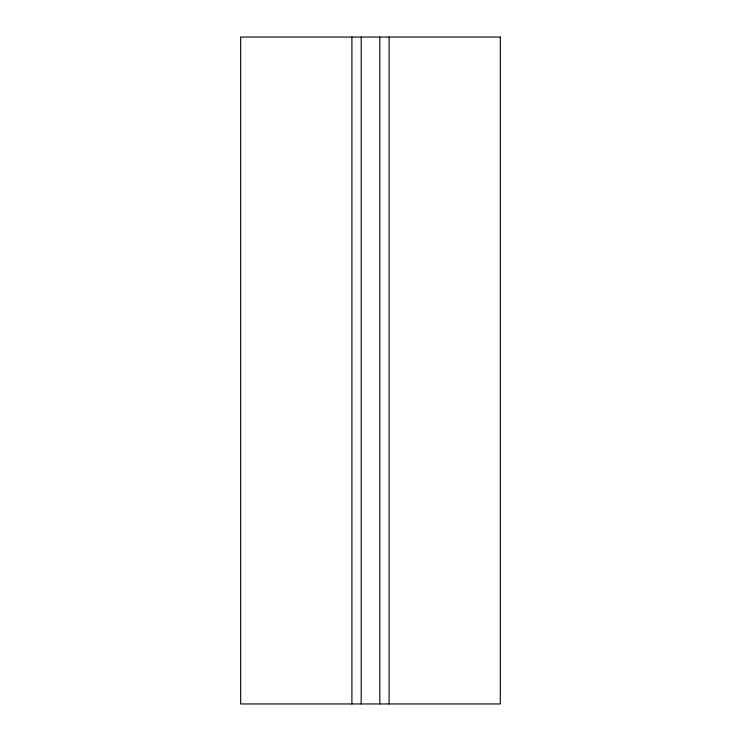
<?xml version="1.0" encoding="UTF-8"?>
<svg xmlns="http://www.w3.org/2000/svg" width="741" height="741" viewBox="0 0 741 741"><rect width="100%" height="100%" fill="white"/><g stroke="black" fill="none" stroke-linecap="round" stroke-linejoin="round"><path stroke-width="1.11" d="M389.099 37.05L389.099 703.95M379.8 37.05L379.8 703.95M361.2 37.05L361.2 703.95M351.901 37.05L351.901 703.95M500.323 37.05L240.677 37.05L240.677 703.95L500.323 703.95L500.323 37.05"/></g></svg>
